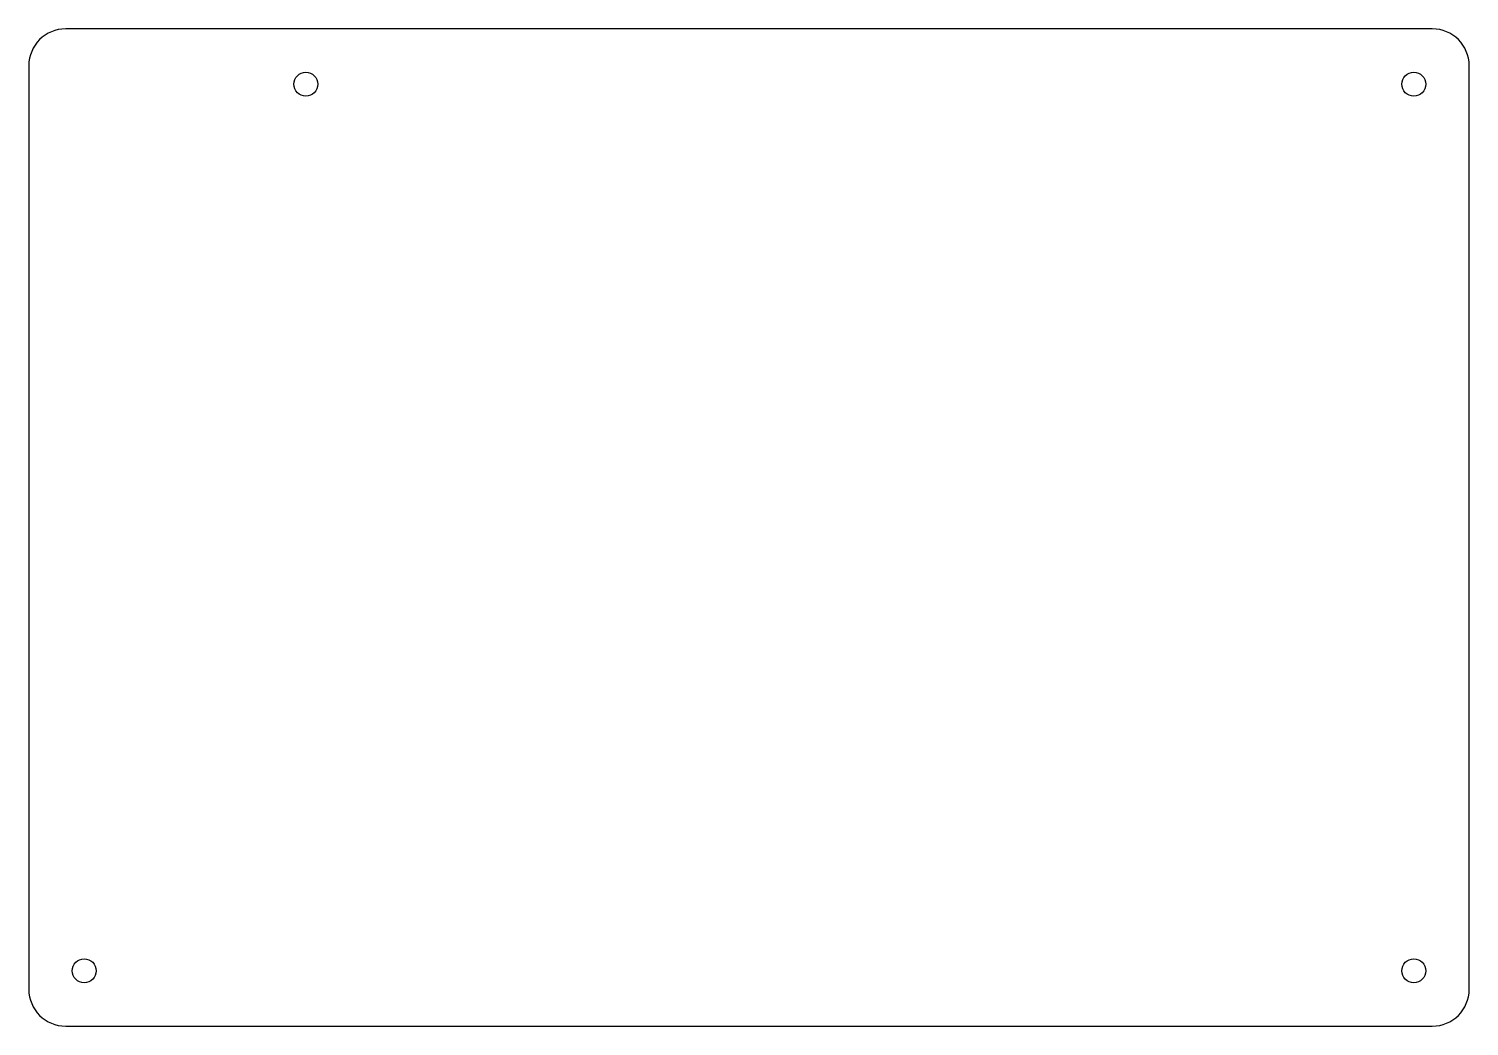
# Model space of a CAD drawing. Header units: millimetres. Extents: x -98 to 98, y -68 to 68.
import ezdxf

# ---------------------------------------------------------------- set-up
doc = ezdxf.new("R2010")
doc.units = ezdxf.units.MM

msp = doc.modelspace()

# ---------------------------------------------------------------- linework, layer by layer
for p, q in [((92.5, 67.5), (-92.5, 67.5)), ((-97.5, 62.5), (-97.5, -62.5)), ((97.5, -62.5), (97.5, 62.5)), ((-92.5, -67.5), (92.5, -67.5))]:
    msp.add_line(p, q)
for centre in [(-60, 60), (90, 60), (-90, -60), (90, -60)]:
    msp.add_circle(centre, 1.62)
for centre, start, end in [((-92.5, 62.5), 90, 180), ((92.5, 62.5), 0, 90), ((-92.5, -62.5), 180, 270), ((92.5, -62.5), 270, 360)]:
    msp.add_arc(centre, 5, start, end)

doc.saveas('drawing.dxf')
